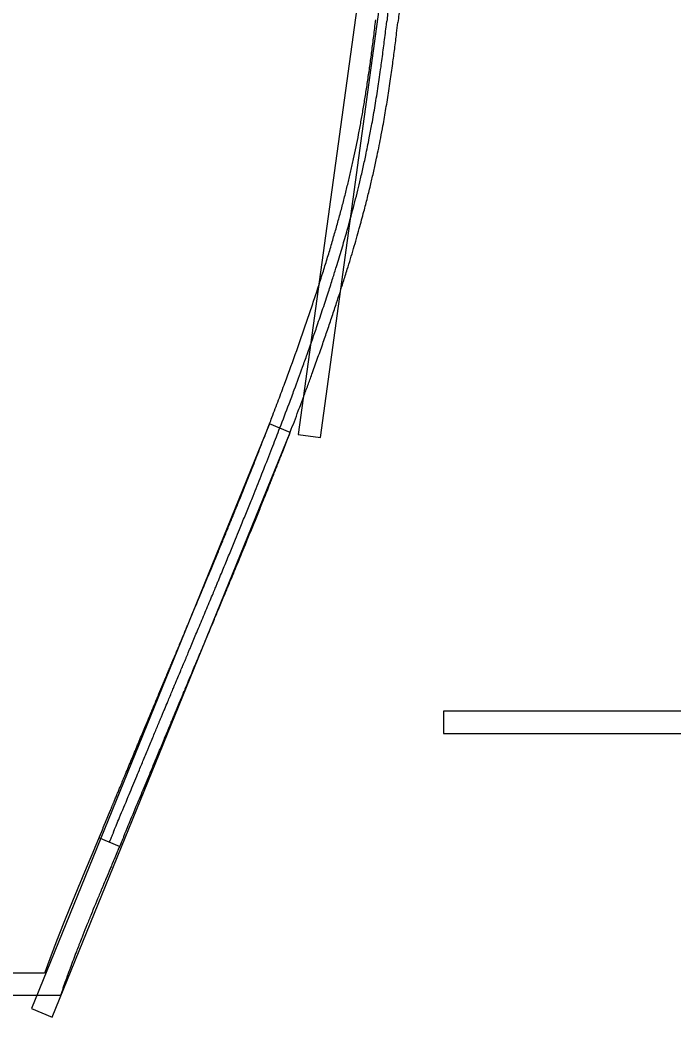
# Model space of a CAD drawing. Header units: millimetres. Extents: x -2789 to 12250, y -4440 to 7168.
# Drawn here: x 4081 to 5398, y -4440 to -2434 of the extents above; entities that cross this region are included whole.
import ezdxf

# ---------------------------------------------------------------- set-up
doc = ezdxf.new("R2010")
doc.units = ezdxf.units.MM
doc.header["$MEASUREMENT"] = 0

msp = doc.modelspace()

# ---------------------------------------------------------------- linework, layer by layer
msp.add_line((4281.77671, -4096.38565), (4240.29189, -4078.94978))
at = {"color": 7, "linetype": 'Continuous', "lineweight": 25}
for p, q in [((4130.85063, -4351.38565), (3983.10841, -4351.38565)), ((4162.89566, -4396.38565), (3983.10841, -4396.38565))]:
    msp.add_line(p, q, dxfattribs=at)
for points in [[(4814.46637, -2009.37118), (4641.63241, -3267.55576), (4686.21376, -3273.6798), (4859.04771, -2015.49522)], [(4583.54097, -3246.40662), (4104.33255, -4422.52706), (4146.00611, -4439.50688), (4625.21453, -3263.38644)], [(4933.81675, -3869.40418), (6203.81675, -3869.40418), (6203.81675, -3824.40418), (4933.81675, -3824.40418)]]:
    msp.add_lwpolyline(points, close=True)
at = {"color": 7, "linetype": 'Continuous'}
for points, knots in [([(4849.33076, -1850.55804), (4849.34521, -1851.60992), (4849.3595, -1852.66695), (4849.38722, -1854.75314), (4849.4007, -1855.78593), (4849.43933, -1858.79987), (4849.46352, -1860.75904), (4849.52637, -1866.05658), (4849.56234, -1869.33235), (4849.61731, -1874.7999), (4849.6382, -1877.03322), (4849.67701, -1881.54352), (4849.6946, -1883.81011), (4849.72369, -1887.95715), (4849.73577, -1889.84663), (4849.75775, -1893.6305), (4849.76762, -1895.52221), (4849.79381, -1901.19592), (4849.80675, -1904.97637), (4849.83679, -1918.46619), (4849.82847, -1928.15943), (4849.75192, -1947.50447), (4849.68368, -1957.15509), (4849.3233, -1992.49614), (4848.84756, -2018.05485), (4847.81899, -2055.97001), (4847.42779, -2068.44385), (4846.54224, -2093.31137), (4846.04822, -2105.69876), (4844.95498, -2130.43283), (4844.35572, -2142.78026), (4842.77662, -2172.64254), (4841.74205, -2190.17741), (4839.45532, -2225.30206), (4838.20285, -2242.89711), (4835.5863, -2276.778), (4834.23889, -2293.05782), (4831.90906, -2319.45898), (4830.98523, -2329.54448), (4829.06597, -2349.761), (4828.07083, -2359.88903), (4826.47099, -2375.63952), (4825.89116, -2381.24728), (4824.69022, -2392.66076), (4824.06796, -2398.4706), (4822.80677, -2410.04951), (4822.16822, -2415.81531), (4820.97053, -2426.45316), (4820.41347, -2431.33222), (4819.85062, -2436.19411)], [0.00000335236, 0.00000335236, 0.00000335236, 0.00000335236, 0.00119450331, 0.00119450331, 0.00238565426, 0.00238565426, 0.00469334054, 0.00469334054, 0.00872667963, 0.00872667963, 0.01161240607, 0.01161240607, 0.01469809871, 0.01469809871, 0.01729837129, 0.01729837129, 0.01989864387, 0.01989864387, 0.02509918902, 0.02509918902, 0.03847279414, 0.03847279414, 0.05184639926, 0.05184639926, 0.08755494232, 0.08755494232, 0.10513506841, 0.10513506841, 0.1227151945, 0.1227151945, 0.1402953206, 0.1402953206, 0.16516092584, 0.16516092584, 0.19002653109, 0.19002653109, 0.21291825653, 0.21291825653, 0.2270139614, 0.2270139614, 0.24110966626, 0.24110966626, 0.2488871173, 0.2488871173, 0.25691335081, 0.25691335081, 0.26493958432, 0.26493958432, 0.27178794553, 0.27178794553, 0.27178794553, 0.27178794553]), ([(4871.82863, -1850.24888), (4871.84317, -1851.30712), (4871.85755, -1852.37051), (4871.88543, -1854.46944), (4871.89899, -1855.50862), (4871.93788, -1858.54346), (4871.96225, -1860.51713), (4872.02565, -1865.86402), (4872.06195, -1869.1741), (4872.1173, -1874.6907), (4872.13828, -1876.93929), (4872.17733, -1881.49111), (4872.19504, -1883.78336), (4872.22463, -1888.02208), (4872.23704, -1889.97745), (4872.25952, -1893.89328), (4872.26955, -1895.85094), (4872.29605, -1901.72238), (4872.30889, -1905.63442), (4872.33618, -1918.94446), (4872.32752, -1928.32813), (4872.25431, -1947.05743), (4872.18976, -1956.40191), (4871.81992, -1993.68595), (4871.29139, -2021.4672), (4870.16667, -2061.28286), (4869.7725, -2073.46003), (4868.69893, -2102.87079), (4867.96989, -2120.0552), (4866.62569, -2147.81123), (4866.07428, -2158.38955), (4864.89137, -2179.58228), (4864.26013, -2190.19174), (4862.91845, -2211.43037), (4862.20794, -2222.06072), (4859.9569, -2253.99285), (4858.2971, -2275.3323), (4855.27536, -2310.88484), (4854.00449, -2325.05085), (4851.60279, -2350.49647), (4850.49894, -2361.75345), (4848.78367, -2378.61429), (4848.20548, -2384.19865), (4847.01108, -2395.53664), (4846.39399, -2401.29308), (4844.6063, -2417.69536), (4843.41715, -2428.27948), (4842.20134, -2438.7816)], [0.00000335236, 0.00000335236, 0.00000335236, 0.00000335236, 0.0011978644, 0.0011978644, 0.00239237643, 0.00239237643, 0.00470904597, 0.00470904597, 0.00876946544, 0.00876946544, 0.01166302842, 0.01166302842, 0.01476937042, 0.01476937042, 0.01744770908, 0.01744770908, 0.02012604774, 0.02012604774, 0.02548272505, 0.02548272505, 0.03836812608, 0.03836812608, 0.0512535271, 0.0512535271, 0.08988726712, 0.08988726712, 0.1069737576, 0.1069737576, 0.13128736415, 0.13128736415, 0.1462538392, 0.1462538392, 0.16122031425, 0.16122031425, 0.1761867893, 0.1761867893, 0.20611973939, 0.20611973939, 0.22585022334, 0.22585022334, 0.24144334297, 0.24144334297, 0.24915045213, 0.24915045213, 0.25706612165, 0.25706612165, 0.27178794553, 0.27178794553, 0.27178794553, 0.27178794553]), ([(4604.54239, -3254.48066), (4610.90353, -3237.93469), (4617.06264, -3221.74635), (4626.64041, -3196.29383), (4630.18495, -3186.8083), (4639.36571, -3162.06062), (4644.9096, -3146.93167), (4653.41375, -3123.42525), (4656.47769, -3114.89096), (4663.12125, -3096.23941), (4666.67592, -3086.16131), (4673.4005, -3066.90252), (4676.58008, -3057.70868), (4683.6762, -3036.98717), (4687.56417, -3025.48729), (4695.15115, -3002.75031), (4698.85007, -2991.5135), (4705.41621, -2971.28138), (4708.32029, -2962.22137), (4713.64243, -2945.40273), (4716.07797, -2937.61423), (4722.14422, -2917.97237), (4725.70603, -2906.20627), (4732.59324, -2882.97322), (4735.91778, -2871.50909), (4742.14978, -2849.51742), (4745.07049, -2838.97217), (4750.02082, -2820.6644), (4752.09454, -2812.84732), (4756.12309, -2797.35833), (4758.07937, -2789.68134), (4761.88383, -2774.43455), (4763.73112, -2766.86767), (4766.54881, -2755.06084), (4767.55645, -2750.78169), (4769.58326, -2742.05592), (4770.59909, -2737.61833), (4772.60311, -2728.72843), (4773.59339, -2724.26642), (4775.55149, -2715.30323), (4776.51885, -2710.8042), (4778.70594, -2700.4684), (4779.91748, -2694.62244), (4782.29994, -2682.88162), (4783.47146, -2676.9837), (4786.42468, -2661.79048), (4788.18356, -2652.42893), (4792.12448, -2630.72623), (4794.28627, -2618.28822), (4798.49941, -2592.95068), (4800.552, -2580.04437), (4803.46255, -2560.90283), (4804.36352, -2554.8539), (4806.24308, -2541.97046), (4807.21854, -2535.12692), (4808.95805, -2522.63731), (4809.72507, -2517.02818), (4811.25158, -2505.66034), (4812.01057, -2499.90509), (4813.46957, -2488.64119), (4814.17021, -2483.14102), (4815.57393, -2471.9373), (4816.27755, -2466.22626), (4817.67089, -2454.73034), (4818.35975, -2448.95304), (4819.31203, -2440.83371), (4819.58206, -2438.5162), (4819.85089, -2436.19365)], [0.27548243652, 0.27548243652, 0.27548243652, 0.27548243652, 0.29693065044, 0.29693065044, 0.3099493262, 0.3099493262, 0.33122196935, 0.33122196935, 0.34352712211, 0.34352712211, 0.35838216018, 0.35838216018, 0.37214250883, 0.37214250883, 0.38959222061, 0.38959222061, 0.4070419324, 0.4070419324, 0.42159799842, 0.42159799842, 0.43448404091, 0.43448404091, 0.45440235963, 0.45440235963, 0.47432067835, 0.47432067835, 0.49312919076, 0.49312919076, 0.50740414219, 0.50740414219, 0.52167909361, 0.52167909361, 0.53595404503, 0.53595404503, 0.54412647218, 0.54412647218, 0.55269778656, 0.55269778656, 0.56126910094, 0.56126910094, 0.56984041532, 0.56984041532, 0.58089304699, 0.58089304699, 0.59194567867, 0.59194567867, 0.6091495849, 0.6091495849, 0.63119478805, 0.63119478805, 0.6532399912, 0.6532399912, 0.66330563357, 0.66330563357, 0.67451241257, 0.67451241257, 0.68345477929, 0.68345477929, 0.69239714601, 0.69239714601, 0.70074681827, 0.70074681827, 0.7092168286, 0.7092168286, 0.71768683892, 0.71768683892, 0.72106012989, 0.72106012989, 0.72106012989, 0.72106012989]), ([(4625.54382, -3262.5547), (4631.07937, -3248.15615), (4636.46336, -3234.02511), (4645.4029, -3210.33917), (4649.03145, -3200.65794), (4655.4068, -3183.52422), (4658.17895, -3176.03024), (4663.65283, -3161.1437), (4666.35357, -3153.75382), (4672.71112, -3136.2491), (4676.33373, -3126.18574), (4683.60817, -3105.79172), (4687.25119, -3095.47633), (4694.09861, -3075.88786), (4697.31502, -3066.59785), (4703.64503, -3048.13349), (4706.76, -3038.95494), (4712.87701, -3020.74442), (4715.87913, -3011.71217), (4721.14107, -2995.70851), (4723.42511, -2988.69991), (4727.89863, -2974.84662), (4730.08906, -2967.99906), (4735.0125, -2952.45764), (4737.71396, -2943.81814), (4744.69785, -2921.17367), (4748.87723, -2907.29752), (4756.9095, -2879.95377), (4760.76141, -2866.48934), (4767.65709, -2841.69945), (4770.74099, -2830.32305), (4776.19602, -2809.64307), (4778.60453, -2800.28891), (4783.26516, -2781.73134), (4785.51603, -2772.53196), (4788.68259, -2759.23172), (4789.66171, -2755.06558), (4791.6253, -2746.59937), (4792.60712, -2742.30649), (4794.54601, -2733.7032), (4795.50462, -2729.3856), (4797.40078, -2720.71529), (4798.33796, -2716.36432), (4800.70801, -2705.19155), (4802.12434, -2698.35188), (4804.90237, -2684.6044), (4806.26498, -2677.69178), (4809.13594, -2662.75629), (4810.63769, -2654.71476), (4814.17126, -2635.23836), (4816.18136, -2623.70314), (4820.10576, -2600.24736), (4822.02089, -2588.32231), (4824.88241, -2569.75463), (4825.86235, -2563.25425), (4827.67951, -2550.92987), (4828.51911, -2545.12271), (4830.18212, -2533.39173), (4831.00608, -2527.46411), (4833.15662, -2511.68983), (4834.47518, -2501.71121), (4836.44449, -2486.3389), (4837.10575, -2481.0957), (4838.40868, -2470.60253), (4839.05044, -2465.355), (4840.53602, -2453.02613), (4841.37449, -2445.92712), (4842.20166, -2438.78067)], [0.27548243652, 0.27548243652, 0.27548243652, 0.27548243652, 0.29409345854, 0.29409345854, 0.30726761013, 0.30726761013, 0.31765366883, 0.31765366883, 0.32803972753, 0.32803972753, 0.34244268526, 0.34244268526, 0.35756136259, 0.35756136259, 0.37139152463, 0.37139152463, 0.38522168668, 0.38522168668, 0.39905184872, 0.39905184872, 0.41001671784, 0.41001671784, 0.42098158695, 0.42098158695, 0.4351894443, 0.4351894443, 0.45858940799, 0.45858940799, 0.48198937168, 0.48198937168, 0.50234295028, 0.50234295028, 0.51951463925, 0.51951463925, 0.53668632822, 0.53668632822, 0.54456695825, 0.54456695825, 0.55277183913, 0.55277183913, 0.56097672002, 0.56097672002, 0.5691816009, 0.5691816009, 0.58197858494, 0.58197858494, 0.59477556899, 0.59477556899, 0.60937041172, 0.60937041172, 0.62965980458, 0.62965980458, 0.64994919744, 0.64994919744, 0.66073572899, 0.66073572899, 0.67023125477, 0.67023125477, 0.67972678054, 0.67972678054, 0.69515574927, 0.69515574927, 0.70301858909, 0.70301858909, 0.71073069198, 0.71073069198, 0.72106012989, 0.72106012989, 0.72106012989, 0.72106012989]), ([(4314.58628, -3959.46368), (4316.96308, -3953.7427), (4319.33977, -3948.02233), (4324.97439, -3934.46146), (4328.2337, -3926.61791), (4333.2223, -3914.61392), (4334.95153, -3910.4531), (4337.59331, -3904.09682), (4338.5046, -3901.90424), (4340.32915, -3897.51438), (4341.24119, -3895.32009), (4343.94255, -3888.82162), (4345.69728, -3884.60143), (4349.10978, -3876.39646), (4350.76821, -3872.41007), (4355.53135, -3860.96428), (4358.50175, -3853.831), (4362.09127, -3845.21717), (4362.87865, -3843.32813), (4364.25993, -3840.01496), (4364.85951, -3838.57709), (4365.94906, -3835.96471), (4366.4419, -3834.78325), (4367.40244, -3832.481), (4367.87235, -3831.35492), (4368.82566, -3829.07082), (4369.30666, -3827.91856), (4370.76264, -3824.43131), (4371.75057, -3822.0659), (4374.76618, -3814.84795), (4376.8457, -3809.87365), (4381.99402, -3797.56584), (4385.12846, -3790.07817), (4388.97842, -3780.8876), (4389.56345, -3779.49118), (4390.99464, -3776.07546), (4391.84479, -3774.04678), (4393.07747, -3771.10577), (4393.45028, -3770.21634), (4394.03989, -3768.80981), (4394.2529, -3768.3017), (4394.91008, -3766.73417), (4395.40103, -3765.56333), (4396.48579, -3762.97665), (4397.08126, -3761.55684), (4399.49413, -3755.80423), (4401.65586, -3750.65119), (4406.7745, -3738.45103), (4409.7316, -3731.40342), (4413.93055, -3721.39678), (4414.79892, -3719.32736), (4416.42062, -3715.46276), (4417.1655, -3713.68766), (4418.63259, -3710.19156), (4419.35194, -3708.47733), (4420.5709, -3705.57259), (4421.05854, -3704.41057), (4422.02719, -3702.10218), (4422.50975, -3700.95215), (4423.95086, -3697.51754), (4424.90239, -3695.24955), (4427.79724, -3688.34895), (4429.71097, -3683.78619), (4433.46225, -3674.84038), (4435.29931, -3670.45853), (4442.02731, -3654.40688), (4446.66669, -3643.33072), (4453.21448, -3627.68642), (4455.33837, -3622.60972), (4459.71675, -3612.13938), (4461.94926, -3606.79761), (4466.1916, -3596.64067), (4468.20592, -3591.81485), (4470.89087, -3585.37769), (4471.64345, -3583.5728), (4473.12048, -3580.02936), (4473.84606, -3578.2881), (4475.61184, -3574.0493), (4476.64505, -3571.56792), (4478.70401, -3566.62106), (4479.72853, -3564.1585), (4482.78432, -3556.8103), (4484.7964, -3551.9676), (4488.76925, -3542.39693), (4490.73114, -3537.66631), (4496.6536, -3523.37209), (4500.53385, -3513.98773), (4508.08405, -3495.68834), (4511.75383, -3486.77376), (4518.01421, -3471.52961), (4520.64844, -3465.10302), (4525.13409, -3454.13785), (4527.0139, -3449.53556), (4530.74657, -3440.38309), (4532.59705, -3435.83873), (4536.26912, -3426.80683), (4538.09036, -3422.32015), (4543.50905, -3408.94951), (4547.06133, -3400.15531), (4556.12738, -3377.63453), (4561.54839, -3364.09209), (4569.17997, -3344.91381), (4571.51168, -3339.03799), (4576.66354, -3326.01865), (4579.46765, -3318.90677), (4585.01384, -3304.78907), (4587.75403, -3297.78802), (4595.25952, -3278.53897), (4599.95347, -3266.41694), (4604.54239, -3254.48066)], [0.00000241888, 0.00000241888, 0.00000241888, 0.00000241888, 0.00910665109, 0.00910665109, 0.02158377464, 0.02158377464, 0.02821354041, 0.02821354041, 0.03169972016, 0.03169972016, 0.0351858999, 0.0351858999, 0.04215825939, 0.04215825939, 0.04913061888, 0.04913061888, 0.06277411753, 0.06277411753, 0.06670321976, 0.06670321976, 0.06980043103, 0.06980043103, 0.07241889033, 0.07241889033, 0.07499056887, 0.07499056887, 0.07756224742, 0.07756224742, 0.08270560451, 0.08270560451, 0.09299231868, 0.09299231868, 0.10735257833, 0.10735257833, 0.10990360698, 0.10990360698, 0.1135480788, 0.1135480788, 0.11512965989, 0.11512965989, 0.1160198415, 0.1160198415, 0.1177022203, 0.1177022203, 0.11938459911, 0.11938459911, 0.12394473717, 0.12394473717, 0.12850487523, 0.12850487523, 0.12965038656, 0.12965038656, 0.13058418557, 0.13058418557, 0.13145011802, 0.13145011802, 0.13201745068, 0.13201745068, 0.13258478335, 0.13258478335, 0.13371944868, 0.13371944868, 0.13607084205, 0.13607084205, 0.13842223542, 0.13842223542, 0.14486773935, 0.14486773935, 0.14812442647, 0.14812442647, 0.15182539551, 0.15182539551, 0.15546509064, 0.15546509064, 0.1569272433, 0.1569272433, 0.15838939597, 0.15838939597, 0.1605139925, 0.1605139925, 0.16263858903, 0.16263858903, 0.16688778209, 0.16688778209, 0.17113697514, 0.17113697514, 0.17987840856, 0.17987840856, 0.18861984198, 0.18861984198, 0.19522187778, 0.19522187778, 0.20014018007, 0.20014018007, 0.20505848235, 0.20505848235, 0.20997678464, 0.20997678464, 0.21981338922, 0.21981338922, 0.23551320435, 0.23551320435, 0.24255223463, 0.24255223463, 0.25128095452, 0.25128095452, 0.26000967441, 0.26000967441, 0.27548243652, 0.27548243652, 0.27548243652, 0.27548243652]), ([(4335.36446, -3968.09602), (4337.73638, -3962.38678), (4340.10819, -3956.67815), (4345.74877, -3943.10293), (4349.01894, -3935.23324), (4354.05347, -3923.11873), (4355.81774, -3918.87364), (4358.53584, -3912.33372), (4359.48863, -3910.04128), (4361.39498, -3905.45467), (4362.34642, -3903.16562), (4364.22146, -3898.6551), (4365.14642, -3896.43034), (4367.88183, -3889.85192), (4369.65297, -3885.59367), (4374.81035, -3873.19781), (4378.04093, -3865.43814), (4381.93581, -3856.08986), (4382.79162, -3854.03629), (4384.43662, -3850.08994), (4385.22713, -3848.19396), (4386.53099, -3845.06759), (4387.05316, -3843.81577), (4388.07949, -3841.35576), (4388.5839, -3840.14696), (4390.22691, -3836.21036), (4391.38207, -3833.44378), (4395.96127, -3822.48105), (4399.5636, -3813.86617), (4404.0737, -3803.09059), (4404.7857, -3801.38976), (4406.94259, -3796.23819), (4408.4083, -3792.73855), (4410.52818, -3787.67852), (4411.15941, -3786.17199), (4412.60461, -3782.72323), (4413.42252, -3780.77168), (4414.43269, -3778.36178), (4414.6191, -3777.9171), (4414.99785, -3777.01361), (4415.19142, -3776.55187), (4415.73363, -3775.25864), (4416.10364, -3774.37623), (4416.90117, -3772.4744), (4417.32992, -3771.45208), (4418.70843, -3768.16533), (4419.75128, -3765.67915), (4423.26885, -3757.29398), (4426.12113, -3750.49558), (4431.31164, -3738.12522), (4433.29924, -3733.38842), (4436.70457, -3725.27322), (4438.0237, -3722.12968), (4439.84046, -3717.80031), (4440.29246, -3716.7232), (4441.26913, -3714.39582), (4441.79363, -3713.14596), (4442.83472, -3710.66495), (4443.35321, -3709.42926), (4444.90102, -3705.74036), (4445.92213, -3703.30646), (4449.18487, -3695.52872), (4451.38557, -3690.28145), (4455.68463, -3680.02839), (4457.78252, -3675.02373), (4463.92148, -3660.37486), (4467.80788, -3651.09563), (4474.77585, -3634.44797), (4477.8986, -3626.98237), (4482.85405, -3615.12684), (4484.77724, -3610.52331), (4488.47722, -3601.66162), (4490.25292, -3597.40605), (4493.05957, -3590.67516), (4494.13578, -3588.09292), (4496.41001, -3582.63379), (4497.60421, -3579.76568), (4499.98365, -3574.04829), (4501.16661, -3571.20442), (4504.6908, -3562.72789), (4507.00552, -3557.15462), (4511.56927, -3546.15456), (4513.81856, -3540.72715), (4521.87113, -3521.27481), (4527.47754, -3507.68918), (4534.95925, -3489.4978), (4537.02823, -3484.46016), (4540.88009, -3475.06789), (4542.66994, -3470.69774), (4546.29051, -3461.84545), (4548.11946, -3457.36693), (4551.7525, -3448.45769), (4553.55414, -3444.03291), (4557.13015, -3435.23694), (4558.9042, -3430.86655), (4564.1839, -3417.83953), (4567.64695, -3409.26747), (4575.19221, -3390.52905), (4579.2475, -3380.41606), (4586.29964, -3362.7538), (4589.33001, -3355.13798), (4595.28844, -3340.11017), (4598.21327, -3332.70632), (4603.98703, -3318.03611), (4606.8386, -3310.76316), (4612.47174, -3296.33993), (4615.2531, -3289.19017), (4620.54439, -3275.53319), (4623.05934, -3269.0171), (4625.54382, -3262.5547)], [0.00000241888, 0.00000241888, 0.00000241888, 0.00000241888, 0.00908846745, 0.00908846745, 0.02160779451, 0.02160779451, 0.02837247134, 0.02837247134, 0.03201574313, 0.03201574313, 0.03565901491, 0.03565901491, 0.0393022867, 0.0393022867, 0.04658883028, 0.04658883028, 0.06116191743, 0.06116191743, 0.06537424251, 0.06537424251, 0.06942622484, 0.06942622484, 0.07219328612, 0.07219328612, 0.07496034739, 0.07496034739, 0.081066488, 0.081066488, 0.09866657065, 0.09866657065, 0.10192769946, 0.10192769946, 0.1084499571, 0.1084499571, 0.11118472727, 0.11118472727, 0.11466437416, 0.11466437416, 0.11545034889, 0.11545034889, 0.11623632362, 0.11623632362, 0.11750305818, 0.11750305818, 0.11876979275, 0.11876979275, 0.12130326189, 0.12130326189, 0.12641570038, 0.12641570038, 0.12921778412, 0.12921778412, 0.13087666613, 0.13087666613, 0.1314170672, 0.1314170672, 0.1320267891, 0.1320267891, 0.13263651101, 0.13263651101, 0.13385595481, 0.13385595481, 0.13657396081, 0.13657396081, 0.1392919668, 0.1392919668, 0.14472797879, 0.14472797879, 0.14958308153, 0.14958308153, 0.15286257243, 0.15286257243, 0.15614206334, 0.15614206334, 0.15829661039, 0.15829661039, 0.16075251571, 0.16075251571, 0.16320842104, 0.16320842104, 0.16812023168, 0.16812023168, 0.17303204232, 0.17303204232, 0.18596905316, 0.18596905316, 0.19102802406, 0.19102802406, 0.19555225786, 0.19555225786, 0.20033472856, 0.20033472856, 0.20511719925, 0.20511719925, 0.20989966995, 0.20989966995, 0.21946461135, 0.21946461135, 0.23108609375, 0.23108609375, 0.24009691873, 0.24009691873, 0.2491077437, 0.2491077437, 0.25811856868, 0.25811856868, 0.26712939365, 0.26712939365, 0.27548243652, 0.27548243652, 0.27548243652, 0.27548243652]), ([(4269.33258, -4067.90935), (4269.57989, -4067.31972), (4269.82607, -4066.7327), (4270.20523, -4065.8285), (4270.34002, -4065.50703), (4270.59385, -4064.90161), (4270.71008, -4064.62439), (4271.02635, -4063.86996), (4271.22321, -4063.40032), (4271.61471, -4062.46628), (4271.81114, -4061.99759), (4272.40247, -4060.58655), (4272.7992, -4059.63971), (4273.96546, -4056.8558), (4274.74077, -4055.00451), (4277.59808, -4048.17969), (4279.72781, -4043.08862), (4287.39197, -4024.75372), (4293.21895, -4010.78949), (4304.24273, -3984.33026), (4309.30613, -3972.16378), (4314.58404, -3959.46906)], [0.74123482839, 0.74123482839, 0.74123482839, 0.74123482839, 0.7463497887, 0.7463497887, 0.74930924376, 0.74930924376, 0.75167870781, 0.75167870781, 0.75557619921, 0.75557619921, 0.75947369061, 0.75947369061, 0.76726867341, 0.76726867341, 0.78227880268, 0.78227880268, 0.82203135881, 0.82203135881, 0.92171331842, 0.92171331842, 0.99999062789, 0.99999062789, 0.99999062789, 0.99999062789]), ([(4290.08137, -4076.61208), (4290.32903, -4076.02162), (4290.57556, -4075.43377), (4290.95524, -4074.52832), (4291.09022, -4074.20641), (4291.34436, -4073.60027), (4291.46068, -4073.32279), (4291.77777, -4072.56641), (4291.97533, -4072.09512), (4292.36825, -4071.15768), (4292.5654, -4070.68729), (4293.15888, -4069.27112), (4293.55704, -4068.32085), (4294.7277, -4065.52644), (4295.50599, -4063.66802), (4298.36811, -4056.83167), (4300.49955, -4051.73653), (4308.16779, -4033.3918), (4313.99649, -4019.42342), (4325.02096, -3992.9625), (4330.08343, -3980.79823), (4335.35998, -3968.1068)], [0.74123482839, 0.74123482839, 0.74123482839, 0.74123482839, 0.74635171885, 0.74635171885, 0.74931171236, 0.74931171236, 0.75168086364, 0.75168086364, 0.75558883895, 0.75558883895, 0.75949681425, 0.75949681425, 0.76731276486, 0.76731276486, 0.78236656685, 0.78236656685, 0.8221163562, 0.8221163562, 0.92176276131, 0.92176276131, 0.99999062789, 0.99999062789, 0.99999062789, 0.99999062789]), ([(4269.33096, -4067.90943), (4268.52708, -4069.826), (4267.69648, -4071.8055), (4265.97675, -4075.90251), (4265.08876, -4078.01732), (4263.16088, -4082.60721), (4262.11479, -4085.09691), (4261.0343, -4087.66772)], [0.258802085471, 0.258802085471, 0.258802085471, 0.258802085471, 0.275485122918, 0.275485122918, 0.292168160365, 0.292168160365, 0.310588802333, 0.310588802333, 0.310588802333, 0.310588802333]), ([(4290.07972, -4076.61224), (4289.27788, -4078.52394), (4288.44959, -4080.49794), (4286.73497, -4084.58281), (4285.84977, -4086.69096), (4283.11021, -4093.21333), (4281.17183, -4097.82557), (4278.26224, -4104.74515), (4277.38332, -4106.835), (4274.68753, -4113.24361), (4272.81127, -4117.70241), (4270.52696, -4123.12907), (4270.19483, -4123.91807), (4269.70442, -4125.08298), (4269.54896, -4125.45223), (4269.29461, -4126.05639), (4269.19238, -4126.2992), (4268.97922, -4126.80551), (4268.86859, -4127.0683), (4268.65223, -4127.58222), (4268.54526, -4127.83633), (4268.23953, -4128.56259), (4268.0412, -4129.03374), (4267.35765, -4130.65766), (4266.87774, -4131.79795), (4265.21658, -4135.74538), (4264.06625, -4138.47983), (4259.984, -4148.1871), (4257.2786, -4154.62716), (4254.10535, -4162.19062), (4253.39738, -4163.87879), (4251.34456, -4168.77616), (4250.07078, -4171.81816), (4248.33352, -4175.97208), (4247.79594, -4177.25828), (4247.23967, -4178.59014), (4247.19886, -4178.68786), (4247.1376, -4178.83456), (4247.1173, -4178.88316), (4247.08457, -4178.96154), (4247.07231, -4178.99089), (4247.03821, -4179.07255), (4247.01645, -4179.12468), (4246.97091, -4179.23374), (4246.94876, -4179.28678), (4246.88418, -4179.44145), (4246.84192, -4179.54268), (4246.75592, -4179.74866), (4246.71282, -4179.85191), (4246.56731, -4180.20047), (4246.46515, -4180.44521), (4246.15887, -4181.17905), (4245.95513, -4181.66734), (4245.34561, -4183.12841), (4244.94153, -4184.09745), (4243.73586, -4186.99022), (4242.94092, -4188.89932), (4240.58262, -4194.56838), (4239.04578, -4198.27009), (4234.54137, -4209.14224), (4231.67993, -4216.07961), (4228.50686, -4223.81018), (4228.05764, -4224.90557), (4227.30734, -4226.73671), (4227.00418, -4227.47702), (4226.48971, -4228.73415), (4226.27748, -4229.25297), (4225.91129, -4230.14855), (4225.75718, -4230.52558), (4225.50699, -4231.13786), (4225.40946, -4231.3766), (4225.28437, -4231.68286), (4225.25244, -4231.76104), (4225.18097, -4231.93605), (4225.14123, -4232.03337), (4225.06301, -4232.22492), (4225.02441, -4232.31946), (4224.91013, -4232.59938), (4224.83425, -4232.7853), (4224.68169, -4233.1591), (4224.60536, -4233.34616), (4224.34029, -4233.99587), (4224.15196, -4234.45765), (4223.5879, -4235.84132), (4223.21319, -4236.76127), (4222.09338, -4239.51272), (4221.35262, -4241.33586), (4219.14743, -4246.77241), (4217.70017, -4250.35271), (4213.42707, -4260.96131), (4210.66987, -4267.85735), (4207.46323, -4275.94067), (4206.92606, -4277.29701), (4206.04631, -4279.52208), (4205.70149, -4280.39514), (4205.13415, -4281.83323), (4204.91084, -4282.39969), (4204.56352, -4283.28134), (4204.43863, -4283.59852), (4204.24532, -4284.08961), (4204.1761, -4284.26551), (4204.03158, -4284.63285), (4203.94933, -4284.84197), (4203.78962, -4285.24814), (4203.71532, -4285.43711), (4203.57114, -4285.80397), (4203.50004, -4285.98491), (4203.35805, -4286.34637), (4203.28703, -4286.52721), (4203.07391, -4287.07), (4202.93165, -4287.43249), (4202.50594, -4288.51778), (4202.22323, -4289.23924), (4201.15026, -4291.98004), (4200.36595, -4293.98913), (4198.03482, -4299.97762), (4196.50942, -4303.91921), (4193.96001, -4310.54664), (4192.92145, -4313.25827), (4189.84843, -4321.31765), (4187.85663, -4326.58987), (4185.49556, -4332.90032), (4185.0722, -4334.03433), (4184.47655, -4335.63336), (4184.30186, -4336.10275), (4184.00769, -4336.89393), (4183.88796, -4337.21615), (4183.70415, -4337.71115), (4183.6384, -4337.88828), (4183.4976, -4338.26775), (4183.42255, -4338.4701), (4183.27436, -4338.86978), (4183.20092, -4339.06794), (4182.98257, -4339.65734), (4182.83686, -4340.05097), (4182.37877, -4341.28946), (4182.06786, -4342.13153), (4181.13952, -4344.65019), (4180.52606, -4346.32045), (4178.98862, -4350.52151), (4178.0719, -4353.04048), (4176.75345, -4356.68408), (4176.33984, -4357.8302), (4175.75402, -4359.45787), (4175.57942, -4359.94354), (4175.31622, -4360.67652), (4175.22574, -4360.92865), (4175.0396, -4361.44769), (4174.94602, -4361.70881), (4174.75979, -4362.2288), (4174.66685, -4362.48848), (4174.38815, -4363.26771), (4174.20262, -4363.78714), (4173.76203, -4365.02235), (4173.50722, -4365.73807), (4173.25292, -4366.45368), (4169.69944, -4376.45338), (4166.24704, -4386.4307), (4162.89566, -4396.38565)], [0.25880208547, 0.25880208547, 0.25880208547, 0.25880208547, 0.27542550235, 0.27542550235, 0.29204891924, 0.29204891924, 0.32529575301, 0.32529575301, 0.33922903195, 0.33922903195, 0.36709558983, 0.36709558983, 0.37180390783, 0.37180390783, 0.37398353655, 0.37398353655, 0.3753976559, 0.3753976559, 0.37681177525, 0.37681177525, 0.3782258946, 0.3782258946, 0.38086158507, 0.38086158507, 0.3873490009, 0.3873490009, 0.40359843826, 0.40359843826, 0.44693934008, 0.44693934008, 0.45992684195, 0.45992684195, 0.48590184569, 0.48590184569, 0.49820192615, 0.49820192615, 0.49918196342, 0.49918196342, 0.49966463889, 0.49966463889, 0.49999526106, 0.49999526106, 0.50032588324, 0.50032588324, 0.50065650541, 0.50065650541, 0.50131774975, 0.50131774975, 0.5019789941, 0.5019789941, 0.50355663485, 0.50355663485, 0.50671191635, 0.50671191635, 0.51302247934, 0.51302247934, 0.52564360533, 0.52564360533, 0.55088585731, 0.55088585731, 0.60137036126, 0.60137036126, 0.60978114206, 0.60978114206, 0.61554267416, 0.61554267416, 0.61961753464, 0.61961753464, 0.62260372606, 0.62260372606, 0.62447340621, 0.62447340621, 0.62509667711, 0.62509667711, 0.62571994802, 0.62571994802, 0.62634321892, 0.62634321892, 0.62758976073, 0.62758976073, 0.62883630254, 0.62883630254, 0.63192688457, 0.63192688457, 0.63810804864, 0.63810804864, 0.65047037678, 0.65047037678, 0.67519503306, 0.67519503306, 0.72464434562, 0.72464434562, 0.73467991186, 0.73467991186, 0.74119407805, 0.74119407805, 0.74545418191, 0.74545418191, 0.74782527996, 0.74782527996, 0.74917113489, 0.74917113489, 0.75066642749, 0.75066642749, 0.75187367095, 0.75187367095, 0.75308091441, 0.75308091441, 0.75428815786, 0.75428815786, 0.75670264478, 0.75670264478, 0.76153161861, 0.76153161861, 0.77509332677, 0.77509332677, 0.80221674308, 0.80221674308, 0.82129519584, 0.82129519584, 0.85945210135, 0.85945210135, 0.86785202371, 0.86785202371, 0.87135552976, 0.87135552976, 0.87375313662, 0.87375313662, 0.87510331975, 0.87510331975, 0.87645350287, 0.87645350287, 0.877803686, 0.877803686, 0.88050405225, 0.88050405225, 0.88630034352, 0.88630034352, 0.89789292604, 0.89789292604, 0.91561875773, 0.91561875773, 0.92376811151, 0.92376811151, 0.92725849194, 0.92725849194, 0.92906226464, 0.92906226464, 0.93086603734, 0.93086603734, 0.93266981004, 0.93266981004, 0.93627735543, 0.93627735543, 0.94124961402, 0.94124961402, 0.94124961402, 1.01073029716, 1.01073029716, 1.01073029716, 1.01073029716])]:
    msp.add_open_spline(points, degree=3, knots=knots, dxfattribs=at)
at = {"color": 7, "linetype": 'Continuous', "lineweight": 25}
for points, degree, knots in [([(4583.54097, -3246.40662), (4585.24678, -3241.96962), (4591.51908, -3225.60981), (4602.02445, -3197.91847), (4618.91389, -3152.65884), (4634.82658, -3108.84019), (4649.69004, -3066.6652), (4660.42066, -3035.55266), (4670.76074, -3004.88005), (4680.63834, -2974.86753), (4689.9454, -2945.8446), (4698.69, -2917.79339), (4706.99145, -2890.32117), (4714.85268, -2863.42026), (4722.27274, -2837.09531), (4729.25337, -2811.34228), (4735.78972, -2786.18016), (4741.93178, -2761.43429), (4746.71988, -2741.16564), (4750.34861, -2725.18073), (4753.9059, -2709.05707), (4758.2088, -2688.68581), (4763.12909, -2663.96224), (4767.86484, -2638.6554), (4772.45037, -2612.58432), (4776.87519, -2585.80017), (4780.43062, -2562.87219), (4783.19394, -2544.17565), (4785.2252, -2529.98084), (4787.23013, -2515.50995), (4789.8807, -2495.76065), (4792.49226, -2475.36255), (4795.06546, -2454.30935), (4796.51133, -2442.11771), (4797.31673, -2435.19096), (4797.50011, -2433.60662)], 3, [0.27548243652, 0.27548243652, 0.27548243652, 0.27548243652, 0.2812506152, 0.29687551499, 0.31250041479, 0.34375021438, 0.35937511418, 0.37500001397, 0.39062491377, 0.40624981356, 0.42187471336, 0.43749961315, 0.45312451295, 0.46874941274, 0.48437431254, 0.49999921233, 0.51562411213, 0.53124901192, 0.54687391172, 0.55468636162, 0.56249881151, 0.57812371131, 0.5937486111, 0.6093735109, 0.62499841069, 0.64062331049, 0.65624821029, 0.66406066018, 0.67187311008, 0.67968555998, 0.68749800988, 0.70312290967, 0.71093535957, 0.71874780947, 0.72106012989, 0.72106012989, 0.72106012989, 0.72106012989]), ([(4293.8081, -3950.83133), (4297.88744, -3941.01231), (4304.006, -3926.28648), (4312.1693, -3906.64261), (4317.26331, -3894.38605), (4321.35826, -3884.5338), (4325.33869, -3874.95962), (4330.08829, -3863.54049), (4335.42966, -3850.70711), (4340.41292, -3838.74328), (4343.87965, -3830.42765), (4346.0818, -3825.14867), (4347.51299, -3821.71874), (4351.53157, -3812.09194), (4356.2139, -3800.88909), (4361.19526, -3788.98391), (4363.74572, -3782.89093), (4366.356, -3776.65744), (4368.58097, -3771.34604), (4370.39106, -3767.02619), (4371.53436, -3764.29815), (4372.45755, -3762.09558), (4373.15073, -3760.44191), (4373.85891, -3758.75262), (4374.97338, -3756.09472), (4376.63154, -3752.14094), (4379.06285, -3746.34471), (4381.93127, -3739.50727), (4385.23802, -3731.6257), (4388.98313, -3722.69999), (4393.16559, -3712.73248), (4396.63355, -3704.46816), (4399.07868, -3698.64142), (4400.75432, -3694.64844), (4403.66118, -3687.72083), (4407.70904, -3678.07161), (4413.97529, -3663.12916), (4421.4077, -3645.39604), (4429.6873, -3625.62498), (4437.32843, -3607.36062), (4444.32544, -3590.61651), (4449.63652, -3577.88925), (4453.53455, -3568.53641), (4457.33921, -3559.40013), (4462.03403, -3548.1131), (4467.53438, -3534.86763), (4472.9109, -3521.8982), (4478.16091, -3509.21119), (4484.99348, -3492.66879), (4493.21731, -3472.69844), (4501.0284, -3453.64789), (4507.00903, -3439.00952), (4512.90619, -3424.54037), (4520.13807, -3406.73003), (4531.40448, -3378.83927), (4542.21512, -3351.85458), (4552.57326, -3325.76792), (4562.61694, -3300.31217), (4572.98005, -3273.78525), (4580.62606, -3253.9886), (4583.54097, -3246.40662)], 3, [0.00000241888, 0.00000241888, 0.00000241888, 0.00000241888, 0.01562731868, 0.02343976858, 0.03125221847, 0.03515844342, 0.03906466837, 0.04687711827, 0.05468956817, 0.06250201807, 0.07031446796, 0.07226758044, 0.07422069291, 0.07812691786, 0.09375181766, 0.0976580426, 0.10156426755, 0.1054704925, 0.10937671745, 0.11132982993, 0.1132829424, 0.11425949864, 0.11523605487, 0.11621261111, 0.11718916735, 0.11914227982, 0.1210953923, 0.12304850477, 0.12500161725, 0.12695472972, 0.1289078422, 0.13086095467, 0.13134923279, 0.13183751091, 0.13281406714, 0.13476717962, 0.13672029209, 0.14062651704, 0.14453274199, 0.14843896694, 0.15234519189, 0.15625141684, 0.15820452931, 0.16015764179, 0.16406386673, 0.16797009168, 0.17187631663, 0.17578254158, 0.17968876653, 0.18750121643, 0.19531366633, 0.19921989127, 0.20312611622, 0.21093856612, 0.21875101602, 0.23437591581, 0.24218836571, 0.25000081561, 0.2656257154, 0.27548243652, 0.27548243652, 0.27548243652, 0.27548243652]), ([(4248.58378, -4059.20662), (4248.8151, -4058.65512), (4249.30713, -4057.48185), (4249.81611, -4056.26795), (4250.37369, -4054.93791), (4251.06547, -4053.28744), (4252.88185, -4048.95289), (4256.60532, -4040.06025), (4261.37081, -4028.66556), (4266.31826, -4016.8228), (4272.73015, -4001.45902), (4284.88575, -3972.29186), (4293.8081, -3950.83133)], 2, [0.74123482839, 0.74123482839, 0.74123482839, 0.74442754189, 0.74810470859, 0.7517818753, 0.755459042, 0.76097479206, 0.77936062559, 0.80877795923, 0.83819529287, 0.86761262651, 0.91173862697, 0.99999062789, 0.99999062789, 0.99999062789]), ([(4248.5822, -4059.20662), (4248.41987, -4059.59364), (4247.45327, -4061.89791), (4245.49179, -4066.57155), (4242.5253, -4073.63559), (4238.66889, -4082.81159), (4235.20825, -4091.04035), (4232.67056, -4097.07211), (4230.79625, -4101.52589), (4229.45526, -4104.71181), (4228.57979, -4106.7915), (4228.08841, -4107.95869), (4227.69861, -4108.88456), (4227.27173, -4109.89852), (4226.75016, -4111.13749), (4225.81831, -4113.35128), (4224.39953, -4116.72257), (4222.42921, -4121.40583), (4219.03604, -4129.47482), (4214.92051, -4139.27227), (4211.83115, -4146.63656), (4209.82721, -4151.41852), (4208.4807, -4154.6346), (4207.57772, -4156.79278), (4206.95392, -4158.28452), (4206.46616, -4159.45139), (4206.04929, -4160.44906), (4205.78593, -4161.07955), (4205.65573, -4161.39132), (4205.58302, -4161.56542), (4205.52831, -4161.69643), (4205.43207, -4161.92692), (4205.32068, -4162.19369), (4205.11771, -4162.67987), (4204.71394, -4163.6472), (4204.08834, -4165.14656), (4203.37795, -4166.85006), (4202.49551, -4168.96724), (4201.27182, -4171.9056), (4199.54601, -4176.05433), (4197.1767, -4181.75985), (4194.54025, -4188.12404), (4191.97508, -4194.33195), (4189.48115, -4200.38371), (4187.36125, -4205.54249), (4185.88036, -4209.15432), (4184.85935, -4211.64838), (4184.2103, -4213.23572), (4183.88803, -4214.02436), (4183.70859, -4214.4636), (4183.56962, -4214.80385), (4183.39364, -4215.23481), (4183.18179, -4215.75373), (4182.79867, -4216.69252), (4182.03608, -4218.56253), (4180.85729, -4221.45734), (4179.18842, -4225.56378), (4176.88343, -4231.25262), (4174.29709, -4237.66241), (4171.75866, -4243.98054), (4169.2681, -4250.2071), (4167.13074, -4255.57528), (4165.62646, -4259.36687), (4164.43504, -4262.37719), (4163.40277, -4264.99186), (4162.74488, -4266.66137), (4162.37916, -4267.59034), (4162.09494, -4268.31273), (4161.75635, -4269.17389), (4161.34581, -4270.21888), (4160.60585, -4272.10443), (4159.46429, -4275.01993), (4158.17176, -4278.33105), (4156.57174, -4282.44259), (4154.36439, -4288.14176), (4151.8915, -4294.56829), (4149.46838, -4300.90814), (4147.09501, -4307.16142), (4145.0618, -4312.55743), (4143.63283, -4316.37115), (4142.64327, -4319.02231), (4142.01279, -4320.71637), (4141.66295, -4321.65779), (4141.3887, -4322.39648), (4141.07862, -4323.23256), (4140.69983, -4324.25504), (4140.0184, -4326.09749), (4138.96787, -4328.9473), (4137.4833, -4332.99272), (4135.73131, -4337.79989), (4134.2965, -4341.7648), (4133.37253, -4344.33046), (4132.88259, -4345.6951), (4132.51737, -4346.71363), (4131.57227, -4349.35492), (4130.85063, -4351.38565)], 2, [0.25880208547, 0.25880208547, 0.25880208547, 0.26105035146, 0.27208060977, 0.28678762085, 0.30884813748, 0.3309086541, 0.34561566518, 0.35664592349, 0.36399942903, 0.36951455819, 0.37227212277, 0.37411049915, 0.37594887554, 0.37778725192, 0.3805448165, 0.38605994566, 0.3934134512, 0.40444370951, 0.42650422613, 0.44856474276, 0.46327175384, 0.47430201215, 0.48165551769, 0.48717064685, 0.49084739962, 0.49452415239, 0.49728171697, 0.49866049926, 0.4993498904, 0.4998094845, 0.50026907859, 0.50072867269, 0.50141806384, 0.50279684612, 0.5055544107, 0.50923116347, 0.51290791624, 0.5184230454, 0.52577655094, 0.53680680925, 0.55151382033, 0.56622083142, 0.5809278425, 0.59563485358, 0.60666511189, 0.61401861743, 0.61953374659, 0.62229131117, 0.62367009346, 0.62458928165, 0.62550846984, 0.62642765804, 0.62780644032, 0.6305640049, 0.63607913406, 0.6434326396, 0.65446289791, 0.66916990899, 0.68387692008, 0.69858393116, 0.71329094224, 0.72432120055, 0.73167470609, 0.73902821163, 0.74454334079, 0.74730090537, 0.74913928175, 0.75097765814, 0.75281603452, 0.7555735991, 0.76108872826, 0.7684422338, 0.77579573934, 0.78682599765, 0.80153300873, 0.81624001982, 0.8309470309, 0.84565404198, 0.85668430029, 0.86403780583, 0.86955293499, 0.87231049957, 0.87414887595, 0.87598725234, 0.87782562872, 0.8805831933, 0.88609832246, 0.893451828, 0.90448208631, 0.91551234462, 0.92286585016, 0.92746179113, 0.92930016751, 0.93205773209, 0.94124961402, 0.94124961402, 0.94124961402])]:
    msp.add_open_spline(points, degree=degree, knots=knots, dxfattribs=at)

doc.saveas('drawing.dxf')
